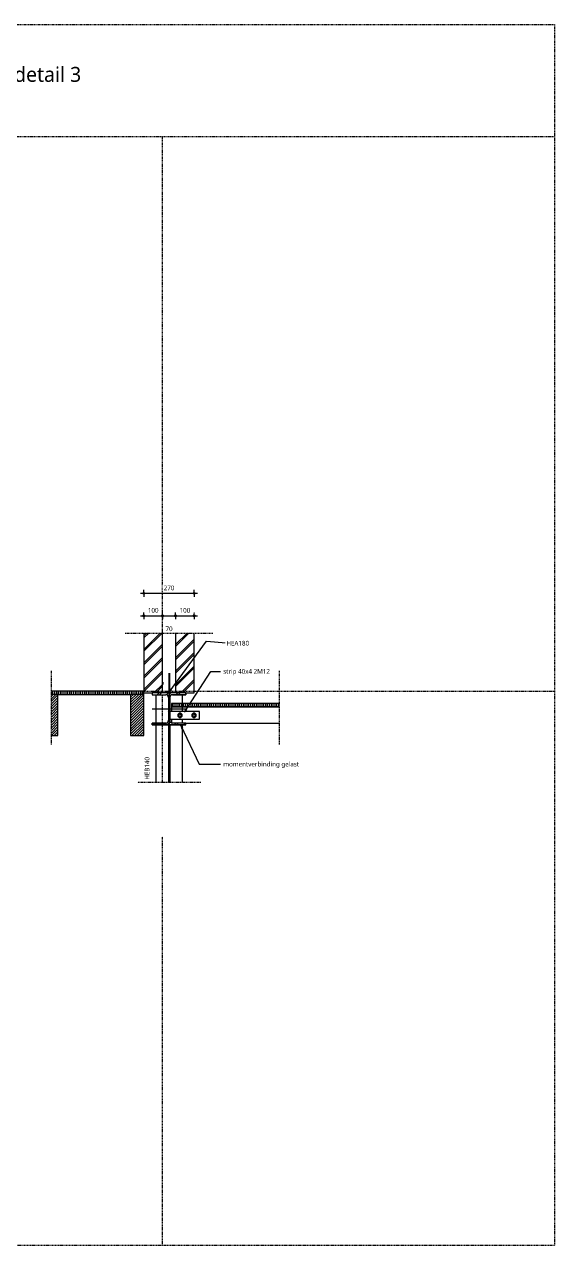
# Model space of a CAD drawing. Header units: millimetres. Extents: x -14163 to 55687, y -143 to 37302.
# Drawn here: x 15047 to 17887, y 14362 to 20902 of the extents above; entities that cross this region are included whole.
import ezdxf

# ---------------------------------------------------------------- set-up
doc = ezdxf.new("R2010")
doc.units = ezdxf.units.MM
for name, pattern in [('MV_center', [15, 6, -3, 3, -3]), ('MV_hartlijn_staal', [6.6, 5, -0.8, 0, -0.8]), ('MV_hidden', [3.75, 2.5, -1.25])]:
    doc.linetypes.add(name, pattern=pattern)
for name, color, linetype, lineweight in [('A-ANNO-DIMS', 211, 'Continuous', 13), ('A-ANNO-DIMS-10', 211, 'Continuous', 13), ('A-DETL', 90, 'Continuous', 13), ('A-DETL-GENF', 92, 'Continuous', 18), ('A-DETL-IDEN', 3, 'Continuous', 18), ('A-DETL-MEDM', 33, 'Continuous', 18), ('G-ANNO-TEXT', 231, 'Continuous', 13)]:
    doc.layers.add(name, color=color, linetype=linetype, lineweight=lineweight)
doc.styles.add('Segoe UI_3', font='segoeui.ttf', dxfattribs={"height": 25})
doc.styles.add('Segoe UI_5', font='segoeui.ttf', dxfattribs={"height": 80})
doc.dimstyles.new('2_5_mm_2', dxfattribs={"dimscale": 304.8, "dimtxt": 26.184099, "dimasz": 0.032808, "dimexe": 0.059055, "dimexo": 0.0625, "dimgap": 0.029528, "dimtad": 1, "dimdec": 0, "dimzin": 0, "dimdsep": 46, "dimtxsty": 'Segoe UI_3', "dimblk1": 'DOTBLANK', "dimblk2": 'DOTBLANK', "dimsah": 1, "dimcen": 0.09, "dimdle": 0.059055, "dimazin": 0, "dimtfac": 1, "dimtdec": 4, "dimtix": 1, "dimtmove": 0, "dimatfit": 3, "dimfxl": 0.059055, "dimfxlon": 1, "dimtvp": 1, "dimtfill": 1, "dimtolj": 1, "dimtzin": 0, "dimarcsym": 2})
doc.dimstyles.new('2_5_mm_3', dxfattribs={"dimscale": 304.8, "dimtxt": 26.184099, "dimasz": 0.032808, "dimexe": 0.059055, "dimexo": 0.0625, "dimgap": 0.029528, "dimtad": 1, "dimdec": 0, "dimzin": 0, "dimdsep": 46, "dimtxsty": 'Segoe UI_3', "dimblk1": 'DOTBLANK', "dimblk2": 'DOTBLANK', "dimsah": 1, "dimcen": 0.09, "dimdle": 0.059055, "dimazin": 0, "dimtfac": 1, "dimtdec": 4, "dimtix": 1, "dimtmove": 2, "dimatfit": 3, "dimfxl": 0.059055, "dimfxlon": 1, "dimtvp": 1, "dimtfill": 1, "dimtolj": 1, "dimtzin": 0, "dimarcsym": 2})
pattern_1 = [(45, (0, 0), (-35.92102, 35.92102), []), (45, (10.16, 0), (-35.92102, 35.92102), [])]
pattern_2 = [(90, (0, 0), (-10, 6e-16), [])]

# ---------------------------------------------------------------- blocks, each defined once
blk = doc.blocks.new('NLRS_00_DI_maskeer - Type 1-4234821-Details Constructie')
at = {"layer": 'A-DETL-GENF', "linetype": 'MV_center'}
blk.add_line((-100, 0), (370, 0), dxfattribs=at)
blk = doc.blocks.new('NLRS_00_DI_maskeer - Type 1-4234822-Details Constructie')
at = {"layer": 'A-DETL-GENF', "linetype": 'MV_center'}
blk.add_line((-100, 0), (295, 0), dxfattribs=at)
blk = doc.blocks.new('28 Staalprofielen- IPE_HEA_HEB 2d - HEB140-4448876-Details Constructie')
at = {"layer": 'A-DETL-GENF'}
for p, q in [((-70, 338.5), (-70, 490.5)), ((70, 490.5), (70, 400.2)), ((-70, 21), (-70, 329)), ((70, 360.2), (70, 338.5)), ((70, 329), (70, 21))]:
    blk.add_line(p, q, dxfattribs=at)
at = {"layer": 'A-DETL-GENF', "linetype": 'MV_hidden'}
for p, q in [((-3.5, 479.4), (-3.5, 349.6)), ((3.5, 479.4), (3.5, 400.2)), ((-3.5, 329), (-3.5, 21)), ((3.5, 360.2), (3.5, 349.6)), ((3.5, 329), (3.5, 21))]:
    blk.add_line(p, q, dxfattribs=at)
at = {"layer": 'A-DETL-GENF', "linetype": 'MV_hartlijn_staal', "lineweight": 13}
blk.add_line((0, 329), (0, 21), dxfattribs=at)
blk = doc.blocks.new('28 Staalprofielen- IPE_HEA_HEB 2d - HEA180-V147-Details Constructie')
at = {"layer": 'A-DETL-GENF', "lineweight": 13}
h = blk.add_hatch(dxfattribs=at)
h.set_pattern_fill('FP_264', color=256, style=0, pattern_type=2)
h.set_pattern_definition([(45, (-15822.01, -17236.05), (-25.144717, 25.144717), []), (45, (-15822.01, -17197.95), (-25.144717, 25.144717), [])])
h.paths.add_polyline_path([(-90, -85.5), (90, -85.5), (90, -76), (18, -76), (14.1, -75.5), (10.5, -74), (7.4, -71.6), (5, -68.5), (3.5, -64.9), (3, -61), (3, 61), (3.5, 64.9), (5, 68.5), (7.4, 71.6), (10.5, 74), (14.1, 75.5), (18, 76), (90, 76), (90, 85.5), (-90, 85.5), (-90, 76), (-18, 76), (-14.1, 75.5), (-10.5, 74), (-7.4, 71.6), (-5, 68.5), (-3.5, 64.9), (-3, 61), (-3, -61), (-3.5, -64.9), (-5, -68.5), (-7.4, -71.6), (-10.5, -74), (-14.1, -75.5), (-18, -76), (-90, -76)])
at = {"layer": 'A-DETL-GENF'}
for p, q in [((90, 85.5), (-90, 85.5)), ((-90, 85.5), (-90, 76)), ((90, 85.5), (-90, 85.5)), ((-90, 85.5), (-90, 76)), ((-90, 76), (-18, 76)), ((-90, 76), (-18, 76)), ((18, 76), (90, 76)), ((90, 76), (18, 76)), ((90, 76), (90, 85.5)), ((90, 85.5), (90, 76)), ((-90, 0), (90, 0)), ((-3, 61), (-3, -61)), ((-3, 61), (-3, -61)), ((3, -61), (3, 61)), ((3, 61), (3, -61)), ((-18, -76), (-90, -76)), ((-90, -76), (-90, -85.5)), ((-90, -85.5), (-90, -76)), ((-90, -76), (-18, -76)), ((-90, -85.5), (90, -85.5)), ((90, -85.5), (-90, -85.5)), ((90, -76), (18, -76)), ((90, -76), (18, -76)), ((90, -85.5), (90, -76)), ((90, -85.5), (90, -76))]:
    blk.add_line(p, q, dxfattribs=at)
at = {"layer": 'A-DETL-GENF', "linetype": 'MV_hartlijn_staal', "lineweight": 13}
blk.add_line((0, 90.5), (0, -85.5), dxfattribs=at)
at = {"layer": 'A-DETL-GENF'}
for centre, start, end in [((-18, 61), 0, 90), ((-18, 61), 360, 90), ((18, 61), 90, 180), ((18, 61), 90, 180), ((-18, -61), 270, 0), ((-18, -61), 270, 0), ((18, -61), 180, 270), ((18, -61), 180, 270)]:
    blk.add_arc(centre, 15, start, end, dxfattribs=at)
blk = doc.blocks.new('00 hout rechthoekig - balk-4286424-Details Constructie')
at = {"layer": 'A-DETL-GENF', "lineweight": 13}
h = blk.add_hatch(dxfattribs=at)
h.set_pattern_fill('FP_265', color=256, style=0, pattern_type=2)
h.set_pattern_definition([(135, (17314.05, -15687.009), (-7.071068, -7.071068), [])])
h.paths.add_polyline_path([(221, 0), (0, 0), (0, -71), (221, -71), (221, -20.9)])
at = {"layer": 'A-DETL-MEDM'}
for p, q in [((221, 0), (0, 0)), ((0, 0), (0, -71)), ((221, -71), (221, 0)), ((0, -71), (221, -71))]:
    blk.add_line(p, q, dxfattribs=at)
blk = doc.blocks.new('00 hout rechthoekig - balk-V148-Details Constructie')
at = {"layer": 'A-DETL-GENF', "lineweight": 13}
h = blk.add_hatch(dxfattribs=at)
h.set_pattern_fill('FP_266', color=256, style=0, pattern_type=2)
h.set_pattern_definition([(135, (17314.05, -15227.009), (-7.071068, -7.071068), [])])
h.paths.add_polyline_path([(221, -35), (221, 0), (0, 0), (0, -35), (21.8, -35)])
at = {"layer": 'A-DETL-MEDM'}
for p, q in [((221, 0), (0, 0)), ((0, 0), (0, -35)), ((221, -35), (221, 0))]:
    blk.add_line(p, q, dxfattribs=at)
blk = doc.blocks.new('NLRS_00_DI_maskeer - Type 1-4234820-Details Constructie')
at = {"layer": 'A-DETL-GENF', "linetype": 'MV_center'}
blk.add_line((295, 0), (-100, 0), dxfattribs=at)
blk = doc.blocks.new('00 moer a e - M12-712628-Details Constructie')
at = {"layer": 'A-DETL-GENF'}
for p, q in [((0, 10.5), (-9.1, 5.2)), ((0, 10.5), (-9.1, 5.2)), ((-9.1, 5.2), (-9.1, -5.3)), ((-9.1, 5.2), (-9.1, -5.3)), ((9.1, 5.2), (0, 10.5)), ((9.1, 5.2), (0, 10.5)), ((9.1, -5.3), (9.1, 5.2)), ((9.1, -5.3), (9.1, 5.2)), ((-9.1, -5.3), (0, -10.5)), ((-9.1, -5.3), (0, -10.5)), ((0, -10.5), (9.1, -5.3)), ((0, -10.5), (9.1, -5.3))]:
    blk.add_line(p, q, dxfattribs=at)
blk.add_circle((0, 0), 6, dxfattribs=at)
for start, end in [(360, 180), (180, 360)]:
    blk.add_arc((0, 0), 12, start, end, dxfattribs=at)
blk = doc.blocks.new('NLRS_00_DI_maskeer - Type 1-4234882-Details Constructie')
at = {"layer": 'A-DETL-GENF', "linetype": 'MV_center'}
blk.add_line((240, 0), (-100, 0), dxfattribs=at)
blk = doc.blocks.new('DIMBLOCK386-Details Constructie')
at = {"layer": 'A-ANNO-DIMS-10'}
for p, q in [((15669, 17855.2), (15975, 17855.2)), ((15687, 17855.2), (15687, 17873.2)), ((15687, 17855.2), (15687, 17837.2)), ((15957, 17855.2), (15957, 17873.2)), ((15957, 17855.2), (15957, 17837.2))]:
    blk.add_line(p, q, dxfattribs=at)
for centre in [(15687, 17855.2), (15957, 17855.2)]:
    blk.add_circle(centre, 5, dxfattribs=at)
at = {"layer": 'A-ANNO-DIMS-10', "color": 0, "insert": (15793.4, 17896.8), "char_height": 25, "width": 68.555, "attachment_point": 1, "line_spacing_factor": 1.142579, "style": 'Segoe UI_3', "bg_fill": 3, "box_fill_scale": 1.25, "bg_fill_color": 9, "bg_fill_true_color": 13158600, "bg_fill_transparency": 0}
blk.add_mtext('270', dxfattribs=at)
blk = doc.blocks.new('_DotBlank')
at = {"color": 0, "linetype": 'ByBlock', "lineweight": -2}
blk.add_line((-0.5, 0), (-1, 0), dxfattribs=at)
blk.add_circle((0, 0), 0.5, dxfattribs=at)
blk = doc.blocks.new('DIMBLOCK387-Details Constructie')
at = {"layer": 'A-ANNO-DIMS-10'}
for p, q in [((15669, 17735.2), (15787, 17735.2)), ((15687, 17735.2), (15687, 17753.2)), ((15687, 17735.2), (15687, 17717.2)), ((15787, 17735.2), (15787, 17753.2)), ((15787, 17735.2), (15787, 17717.2))]:
    blk.add_line(p, q, dxfattribs=at)
for centre in [(15687, 17735.2), (15787, 17735.2)]:
    blk.add_circle(centre, 5, dxfattribs=at)
at = {"layer": 'A-ANNO-DIMS-10', "color": 0, "insert": (15708.4, 17776.8), "char_height": 25, "width": 68.555, "attachment_point": 1, "line_spacing_factor": 1.142579, "style": 'Segoe UI_3', "bg_fill": 3, "box_fill_scale": 1.25, "bg_fill_color": 9, "bg_fill_true_color": 13158600, "bg_fill_transparency": 0}
blk.add_mtext('100', dxfattribs=at)
blk = doc.blocks.new('DIMBLOCK388-Details Constructie')
at = {"layer": 'A-ANNO-DIMS-10'}
for p, q in [((15787, 17735.2), (15787, 17753.2)), ((15787, 17735.2), (15857, 17735.2)), ((15787, 17735.2), (15787, 17717.2)), ((15857, 17735.2), (15857, 17753.2)), ((15857, 17735.2), (15857, 17717.2))]:
    blk.add_line(p, q, dxfattribs=at)
for centre in [(15787, 17735.2), (15857, 17735.2)]:
    blk.add_circle(centre, 5, dxfattribs=at)
at = {"layer": 'A-ANNO-DIMS-10', "color": 0, "insert": (15803, 17677.9), "char_height": 25, "width": 45.703, "attachment_point": 1, "line_spacing_factor": 1.142579, "style": 'Segoe UI_3', "bg_fill": 3, "box_fill_scale": 1.25, "bg_fill_color": 9, "bg_fill_true_color": 13158600, "bg_fill_transparency": 0}
blk.add_mtext('70', dxfattribs=at)
blk = doc.blocks.new('DIMBLOCK389-Details Constructie')
at = {"layer": 'A-ANNO-DIMS-10'}
for p, q in [((15857, 17735.2), (15857, 17753.2)), ((15857, 17735.2), (15975, 17735.2)), ((15857, 17735.2), (15857, 17717.2)), ((15957, 17735.2), (15957, 17753.2)), ((15957, 17735.2), (15957, 17717.2))]:
    blk.add_line(p, q, dxfattribs=at)
for centre in [(15857, 17735.2), (15957, 17735.2)]:
    blk.add_circle(centre, 5, dxfattribs=at)
at = {"layer": 'A-ANNO-DIMS-10', "color": 0, "insert": (15878.4, 17776.8), "char_height": 25, "width": 68.555, "attachment_point": 1, "line_spacing_factor": 1.142579, "style": 'Segoe UI_3', "bg_fill": 3, "box_fill_scale": 1.25, "bg_fill_color": 9, "bg_fill_true_color": 13158600, "bg_fill_transparency": 0}
blk.add_mtext('100', dxfattribs=at)

msp = doc.modelspace()

# ---------------------------------------------------------------- hatches: boundary and pattern name
at = {"layer": 'A-DETL-GENF', "lineweight": 13}
h = msp.add_hatch(dxfattribs=at)
h.set_pattern_fill('FP_125', color=254, style=0, pattern_type=2)
h.set_pattern_definition(pattern_1)
h.paths.add_polyline_path([(15787, 17321.6), (15787, 17642.6), (15687, 17642.6), (15687, 17321.6), (15732, 17321.6)])
h = msp.add_hatch(dxfattribs=at)
h.set_pattern_fill('FP_125', color=254, style=0, pattern_type=2)
h.set_pattern_definition(pattern_1)
h.paths.add_polyline_path([(15912, 17321.6), (15957, 17321.6), (15957, 17642.6), (15857, 17642.6), (15857, 17321.6)])
h = msp.add_hatch(dxfattribs=at)
h.set_pattern_fill('FP_121', color=254, style=0, pattern_type=2)
h.set_pattern_definition(pattern_2)
h.paths.add_polyline_path([(15192, 17314.1), (15687, 17314.1), (15687, 17332.1), (15192, 17332.1)])
h = msp.add_hatch(dxfattribs=at)
h.set_pattern_fill('FP_121', color=254, style=0, pattern_type=2)
h.set_pattern_definition(pattern_2)
h.paths.add_polyline_path([(15966.3, 17247.1), (16412, 17247.1), (16412, 17265.1), (15835.5, 17265.1), (15835.5, 17247.1)])
at = {"layer": 'A-DETL-IDEN'}
msp.add_hatch(color=256, dxfattribs=at).paths.add_polyline_path([(15822, 17326.6), (15835.2, 17339.2), (15830.1, 17342.9)])
at = {"layer": 'G-ANNO-TEXT'}
for points in [[(15904.1, 17219), (15916.5, 17232.4), (15911.2, 17235.8)], [(15885, 17147.5), (15889.9, 17129.9), (15895.6, 17132.6)]]:
    msp.add_hatch(color=7, dxfattribs=at).paths.add_polyline_path(points)

# ---------------------------------------------------------------- linework, layer by layer
at = {"layer": 'A-DETL', "linetype": 'MV_center', "lineweight": 18}
for p, q in [((13687, 20902.1), (17887, 20902.1)), ((17887, 20902.1), (17887, 14362.1)), ((13687, 20302.1), (17887, 20302.1)), ((15787, 17321.6), (15787, 20302.1)), ((15687, 17332.1), (17887, 17332.1)), ((15787, 17160.1), (15787, 17312.1)), ((15787, 16842.6), (15787, 17150.6)), ((15787, 14362.1), (15787, 16552.9)), ((17887, 14362.1), (13687, 14362.1))]:
    msp.add_line(p, q, dxfattribs=at)
at = {"layer": 'A-DETL', "lineweight": 18}
for p, q in [((15687, 17642.6), (15687, 17332.1)), ((15787, 17321.6), (15787, 17642.6)), ((15857, 17642.6), (15857, 17321.6)), ((15957, 17321.6), (15957, 17642.6)), ((15687, 17332.1), (15192, 17332.1)), ((15687, 17314.1), (15687, 17332.1)), ((15790.5, 17367.1), (15790.5, 17379.8)), ((15227, 17314.1), (15616, 17314.1)), ((15687, 17321.6), (15732, 17321.6)), ((15912, 17321.6), (15957, 17321.6)), ((15985.5, 17221.7), (15825.5, 17221.7)), ((15825.5, 17221.7), (15825.5, 17181.7)), ((16412, 17265.1), (15835.5, 17265.1)), ((15835.5, 17265.1), (15835.5, 17247.1)), ((15835.5, 17247.1), (16412, 17247.1)), ((15835.5, 17247.1), (15835.5, 17221.7)), ((16412, 17247.1), (15835.5, 17247.1)), ((15985.5, 17181.7), (15985.5, 17221.7)), ((15825.5, 17181.7), (15985.5, 17181.7)), ((15835.5, 17181.7), (15835.5, 17160.8)), ((15912, 17160.1), (16412, 17160.1))]:
    msp.add_line(p, q, dxfattribs=at)
at = {"layer": 'A-DETL', "lineweight": 35}
msp.add_line((15822, 17427.1), (15822, 17321.6), dxfattribs=at)
at = {"layer": 'A-DETL-IDEN'}
for p, q in [((15822, 17326.6), (16022, 17599.3)), ((16022, 17599.3), (16128, 17589.9)), ((15830.1, 17342.9), (15822, 17326.6)), ((15822, 17326.6), (15835.2, 17339.2)), ((15835.2, 17339.2), (15830.1, 17342.9))]:
    msp.add_line(p, q, dxfattribs=at)
at = {"layer": 'G-ANNO-TEXT', "color": 250}
for p, q in [((15904.1, 17219), (16045.3, 17437.3)), ((16045.3, 17437.3), (16097.3, 17437.3)), ((15911.2, 17235.8), (15904.1, 17219)), ((15904.1, 17219), (15916.5, 17232.4)), ((15916.5, 17232.4), (15911.2, 17235.8)), ((15885, 17147.5), (15889.9, 17129.9)), ((15895.6, 17132.6), (15885, 17147.5)), ((15885, 17147.5), (15983.7, 16940.6)), ((15889.9, 17129.9), (15895.6, 17132.6)), ((15983.7, 16940.6), (16097.3, 16940.6))]:
    msp.add_line(p, q, dxfattribs=at)

# ---------------------------------------------------------------- block references
at = {"layer": 'A-DETL-GENF', "linetype": 'MV_center'}
for name, p in [('NLRS_00_DI_maskeer - Type 1-4234821-Details Constructie', (15687, 17642.6)), ('NLRS_00_DI_maskeer - Type 1-4234882-Details Constructie', (15752, 16842.6))]:
    msp.add_blockref(name, p, dxfattribs=at)
for name, p, rotation in [('NLRS_00_DI_maskeer - Type 1-4234820-Details Constructie', (15192, 17340.6), 269.9999999999999), ('NLRS_00_DI_maskeer - Type 1-4234822-Details Constructie', (16412, 17340.6), 270.0000000000001)]:
    msp.add_blockref(name, p, dxfattribs=dict(at, rotation=rotation))
at = {"layer": 'A-DETL-GENF'}
for name, p in [('28 Staalprofielen- IPE_HEA_HEB 2d - HEA180-V147-Details Constructie', (15822, 17236.1)), ('28 Staalprofielen- IPE_HEA_HEB 2d - HEB140-4448876-Details Constructie', (15822, 16821.6)), ('00 moer a e - M12-712628-Details Constructie', (15880.5, 17201.7)), ('00 moer a e - M12-712628-Details Constructie', (15955.5, 17201.7))]:
    msp.add_blockref(name, p, dxfattribs=at)
at = {"layer": 'A-DETL-MEDM', "rotation": 269.9999999999998}
for name, p in [('00 hout rechthoekig - balk-V148-Details Constructie', (15227, 17314.1)), ('00 hout rechthoekig - balk-4286424-Details Constructie', (15687, 17314.1))]:
    msp.add_blockref(name, p, dxfattribs=at)

# ---------------------------------------------------------------- texts
at = {"layer": 'G-ANNO-TEXT', "color": 7, "attachment_point": 1}
for s, insert, char_height, width, style in [('DOORBRAAK: bovendetail 3', (13999.8, 20674.5), 80, 1709.198, 'Segoe UI_5'), ('strip 40x4 2M12', (16112.3, 17449.8), 25, 303.038, 'Segoe UI_3'), ('momentverbinding gelast', (16112.3, 16953.1), 25, 483.418, 'Segoe UI_3')]:
    msp.add_mtext(s, dxfattribs=dict(at, insert=insert, char_height=char_height, width=width, style=style))
at = {"layer": 'G-ANNO-TEXT', "color": 7, "insert": (15691.5, 16856.9), "char_height": 25, "width": 145.907, "attachment_point": 1, "rotation": 90, "style": 'Segoe UI_3'}
msp.add_mtext('HEB140', dxfattribs=at)

# ---------------------------------------------------------------- next in the draw order: texts
at = {"layer": 'A-DETL-IDEN', "lineweight": 13, "insert": (16129.1, 17600.7), "char_height": 25, "width": 149.114, "attachment_point": 1, "style": 'Segoe UI_3', "bg_fill": 3, "box_fill_scale": 1.25, "bg_fill_color": 9, "bg_fill_true_color": 13158600, "bg_fill_transparency": 0}
msp.add_mtext('HEA180', dxfattribs=at)

# ---------------------------------------------------------------- next in the draw order: dimensions: what is measured, and where the dimension line sits
at = {"layer": 'A-ANNO-DIMS'}
for base, p1, p2, override, picture, middle in [((15957, 17855.2), (15687, 17837.2), (15957, 17837.2), {"dimpost": '<>', "dimfxl": 270}, 'DIMBLOCK386-Details Constructie', (15822, 17877.2)), ((15787, 17735.2), (15687, 17717.2), (15787, 17717.2), {"dimpost": '<>', "dimfxl": 100}, 'DIMBLOCK387-Details Constructie', (15737, 17757.2))]:
    dim = msp.add_linear_dim(base=base, p1=p1, p2=p2, dimstyle='2_5_mm_2', override=override, dxfattribs=at)
    dim.commit()
    dim.dimension.update_dxf_attribs({"geometry": picture, "text_midpoint": middle})

# ---------------------------------------------------------------- next in the draw order: dimensions: what is measured, and where the dimension line sits
dim = msp.add_linear_dim(base=(15857, 17735.2), p1=(15787, 17717.2), p2=(15857, 17717.2), dimstyle='2_5_mm_3', override={"dimpost": '<>', "dimfxl": 70}, dxfattribs=at)
dim.commit()
dim.dimension.update_dxf_attribs({"geometry": 'DIMBLOCK388-Details Constructie', "text_midpoint": (15825.8, 17661.2), "dimtype": 160})

# ---------------------------------------------------------------- next in the draw order: dimensions: what is measured, and where the dimension line sits
dim = msp.add_linear_dim(base=(15957, 17735.2), p1=(15857, 17717.2), p2=(15957, 17717.2), dimstyle='2_5_mm_2', override={"dimpost": '<>', "dimfxl": 100}, dxfattribs=at)
dim.commit()
dim.dimension.update_dxf_attribs({"geometry": 'DIMBLOCK389-Details Constructie', "text_midpoint": (15907, 17757.2)})

doc.saveas('drawing.dxf')
